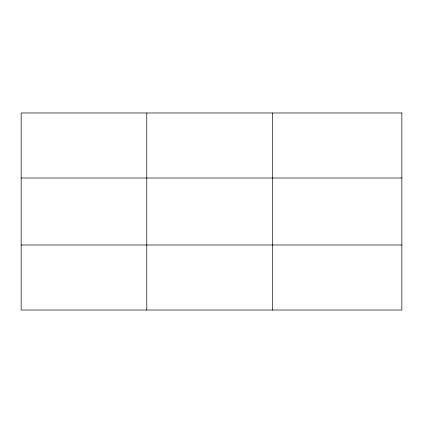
<?xml version="1.0" encoding="UTF-8"?>
<svg xmlns="http://www.w3.org/2000/svg" width="423" height="423" viewBox="0 0 423 423"><rect width="100%" height="100%" fill="white"/><g stroke="black" fill="none" stroke-linecap="round" stroke-linejoin="round"><path stroke-width="0.63" d="M146.781 112.978L146.781 310.022M272.412 112.978L272.412 310.022M21.15 178.004L401.85 178.004M21.15 244.996L401.85 244.996M401.85 112.978L401.85 310.022L21.15 310.022L21.15 112.978L401.85 112.978"/></g></svg>
